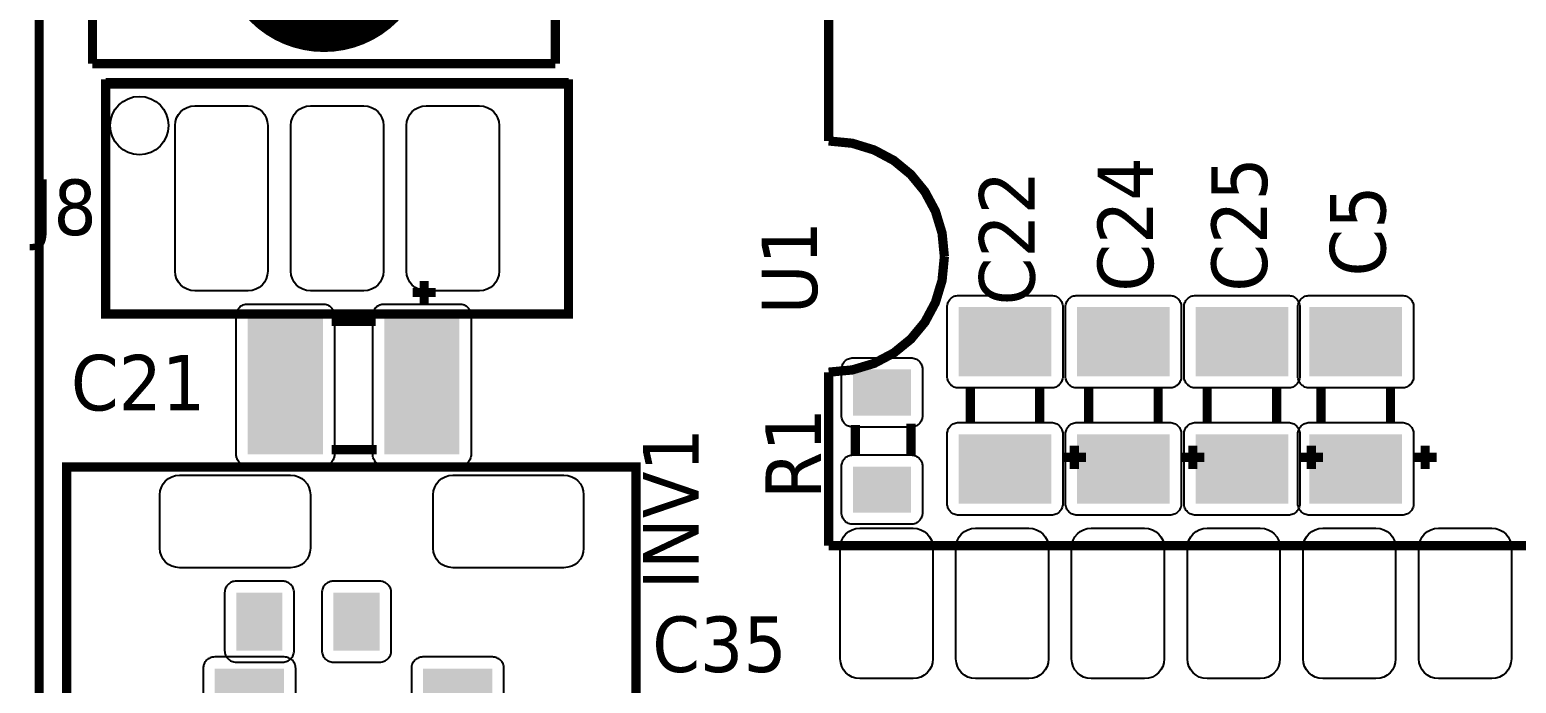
# Model space of a CAD drawing. Header units: millimetres. Extents: x 123.5 to 144.3, y 105.4 to 121.6.
# Drawn here: x 125.486 to 127.799, y 113.773 to 114.79 of the extents above; entities that cross this region are included whole.
import ezdxf

# ---------------------------------------------------------------- set-up
doc = ezdxf.new("R2010")
doc.units = ezdxf.units.MM
doc.layers.add('DESC', color=250, linetype='Continuous')
doc.styles.get("Standard").update_dxf_attribs({"font": 'tahoma.ttf'})

# ---------------------------------------------------------------- blocks, each defined once
blk = doc.blocks.new('RPAD')
blk.add_trace([(-0.5, -0.5), (-0.5, 0.5), (0.5, -0.5), (0.5, 0.5)])
blk = doc.blocks.new('EPAD')
at = {"const_width": 0.5}
blk.add_lwpolyline([(-0.25, 0, 1), (0.25, 0, 1)], format="xyb", close=True, dxfattribs=at)
blk = doc.blocks.new('DIELEC-AUT006')
at = {"const_width": 0.012}
for points in [[(145.7768, 111.1683), (155.7749, 111.1683), (155.7749, 115.8809), (145.7768, 115.8809), (145.7768, 111.1683)], [(145.7768, 111.1683), (155.7749, 111.1683), (155.7749, 115.8809), (145.7768, 115.8809), (145.7768, 111.1683)], [(145.7768, 111.1683), (155.7749, 111.1683), (155.7749, 115.8809), (145.7768, 115.8809), (145.7768, 111.1683)], [(145.8459, 115.0896), (145.8459, 114.1896)], [(145.8459, 115.0896), (145.8459, 114.1896)], [(145.8459, 115.0896), (145.8459, 114.1896)], [(146.4459, 114.1896), (146.4459, 115.0896)], [(146.4459, 114.1896), (146.4459, 115.0896)], [(146.4459, 114.1896), (146.4459, 115.0896)], [(146.8002, 114.0892), (146.8002, 114.3142)], [(146.8002, 114.0892), (146.8002, 114.3142)], [(146.8002, 114.0892), (146.8002, 114.3142)], [(145.8459, 114.1896), (146.4459, 114.1896)], [(145.8459, 114.1896), (146.4459, 114.1896)], [(145.8459, 114.1896), (146.4459, 114.1896)], [(145.863, 114.1648), (146.463, 114.1648)], [(145.863, 114.1648), (146.463, 114.1648)], [(145.863, 114.1648), (146.463, 114.1648)], [(145.863, 113.8648), (146.463, 113.8648), (146.463, 114.163), (145.863, 114.163), (145.863, 113.8648)], [(145.863, 113.8648), (146.463, 113.8648), (146.463, 114.163), (145.863, 114.163), (145.863, 113.8648)], [(145.863, 113.8648), (146.463, 113.8648), (146.463, 114.163), (145.863, 114.163), (145.863, 113.8648)], [(146.9502, 113.9392), (146.9472, 113.9697), (146.9386, 113.998), (146.9249, 114.0235), (146.9067, 114.0457), (146.8846, 114.0639), (146.8591, 114.0775), (146.8308, 114.0862), (146.8002, 114.0892)], [(146.9502, 113.9392), (146.9472, 113.9697), (146.9386, 113.998), (146.9249, 114.0235), (146.9067, 114.0457), (146.8846, 114.0639), (146.8591, 114.0775), (146.8308, 114.0862), (146.8002, 114.0892)], [(146.9502, 113.9392), (146.9472, 113.9697), (146.9386, 113.998), (146.9249, 114.0235), (146.9067, 114.0457), (146.8846, 114.0639), (146.8591, 114.0775), (146.8308, 114.0862), (146.8002, 114.0892)], [(146.9502, 113.9392), (146.9472, 113.9082), (146.9386, 113.8797), (146.9249, 113.8541), (146.9067, 113.8321), (146.8846, 113.8141), (146.8591, 113.8006), (146.8308, 113.7921), (146.8002, 113.7892)], [(146.9502, 113.9392), (146.9472, 113.9082), (146.9386, 113.8797), (146.9249, 113.8541), (146.9067, 113.8321), (146.8846, 113.8141), (146.8591, 113.8006), (146.8308, 113.7921), (146.8002, 113.7892)], [(146.9502, 113.9392), (146.9472, 113.9082), (146.9386, 113.8797), (146.9249, 113.8541), (146.9067, 113.8321), (146.8846, 113.8141), (146.8591, 113.8006), (146.8308, 113.7921), (146.8002, 113.7892)], [(146.2759, 113.8776), (146.2759, 113.9076)], [(146.2759, 113.8776), (146.2759, 113.9076)], [(146.2759, 113.8776), (146.2759, 113.9076)], [(146.2609, 113.8926), (146.2909, 113.8926)], [(146.2609, 113.8926), (146.2909, 113.8926)], [(146.2609, 113.8926), (146.2909, 113.8926)], [(146.1559, 113.8551), (146.2129, 113.8551)], [(146.1559, 113.8551), (146.2129, 113.8551)], [(146.1559, 113.8551), (146.2129, 113.8551)], [(146.8002, 113.5642), (146.8002, 113.7892)], [(146.8002, 113.5642), (146.8002, 113.7892)], [(146.8002, 113.5642), (146.8002, 113.7892)], [(146.9838, 113.7687), (146.9838, 113.7237)], [(146.9838, 113.7687), (146.9838, 113.7237)], [(146.9838, 113.7687), (146.9838, 113.7237)], [(147.0738, 113.7687), (147.0738, 113.7237)], [(147.0738, 113.7687), (147.0738, 113.7237)], [(147.0738, 113.7687), (147.0738, 113.7237)], [(147.1373, 113.7687), (147.1373, 113.7237)], [(147.1373, 113.7687), (147.1373, 113.7237)], [(147.1373, 113.7687), (147.1373, 113.7237)], [(147.2273, 113.7687), (147.2273, 113.7237)], [(147.2273, 113.7687), (147.2273, 113.7237)], [(147.2273, 113.7687), (147.2273, 113.7237)], [(147.2909, 113.7687), (147.2909, 113.7237)], [(147.2909, 113.7687), (147.2909, 113.7237)], [(147.2909, 113.7687), (147.2909, 113.7237)], [(147.3809, 113.7687), (147.3809, 113.7237)], [(147.3809, 113.7687), (147.3809, 113.7237)], [(147.3809, 113.7687), (147.3809, 113.7237)], [(147.4385, 113.7687), (147.4385, 113.7237)], [(147.4385, 113.7687), (147.4385, 113.7237)], [(147.4385, 113.7687), (147.4385, 113.7237)], [(147.5285, 113.7687), (147.5285, 113.7237)], [(147.5285, 113.7687), (147.5285, 113.7237)], [(147.5285, 113.7687), (147.5285, 113.7237)], [(146.8348, 113.6803), (146.8348, 113.7208)], [(146.8348, 113.6803), (146.8348, 113.7208)], [(146.8348, 113.6803), (146.8348, 113.7208)], [(146.9068, 113.6803), (146.9068, 113.7223)], [(146.9068, 113.6803), (146.9068, 113.7223)], [(146.9068, 113.6803), (146.9068, 113.7223)], [(146.1559, 113.6886), (146.2144, 113.6886)], [(146.1559, 113.6886), (146.2144, 113.6886)], [(146.1559, 113.6886), (146.2144, 113.6886)], [(147.1188, 113.6937), (147.1188, 113.6637)], [(147.1188, 113.6937), (147.1188, 113.6637)], [(147.1188, 113.6937), (147.1188, 113.6637)], [(147.2723, 113.6937), (147.2723, 113.6637)], [(147.2723, 113.6937), (147.2723, 113.6637)], [(147.2723, 113.6937), (147.2723, 113.6637)], [(147.4259, 113.6937), (147.4259, 113.6637)], [(147.4259, 113.6937), (147.4259, 113.6637)], [(147.4259, 113.6937), (147.4259, 113.6637)], [(147.5735, 113.6937), (147.5735, 113.6637)], [(147.5735, 113.6937), (147.5735, 113.6637)], [(147.5735, 113.6937), (147.5735, 113.6637)], [(147.1338, 113.6787), (147.1038, 113.6787)], [(147.1338, 113.6787), (147.1038, 113.6787)], [(147.1338, 113.6787), (147.1038, 113.6787)], [(147.2873, 113.6787), (147.2573, 113.6787)], [(147.2873, 113.6787), (147.2573, 113.6787)], [(147.2873, 113.6787), (147.2573, 113.6787)], [(147.4409, 113.6787), (147.4109, 113.6787)], [(147.4409, 113.6787), (147.4109, 113.6787)], [(147.4409, 113.6787), (147.4109, 113.6787)], [(147.5885, 113.6787), (147.5585, 113.6787)], [(147.5885, 113.6787), (147.5585, 113.6787)], [(147.5885, 113.6787), (147.5585, 113.6787)], [(145.8123, 112.2785), (146.5504, 112.2785), (146.5504, 113.6663), (145.8123, 113.6663), (145.8123, 112.2785)], [(145.8123, 112.2785), (146.5504, 112.2785), (146.5504, 113.6663), (145.8123, 113.6663), (145.8123, 112.2785)], [(145.8123, 112.2785), (146.5504, 112.2785), (146.5504, 113.6663), (145.8123, 113.6663), (145.8123, 112.2785)], [(146.8002, 113.5642), (149.8002, 113.5642)], [(146.8002, 113.5642), (149.8002, 113.5642)], [(146.8002, 113.5642), (149.8002, 113.5642)]]:
    blk.add_lwpolyline(points, dxfattribs=at)
for points in [[(145.9785, 114.1348), (146.0475, 114.1348), (146.0528, 114.1342), (146.0576, 114.1328), (146.0619, 114.1305), (146.0657, 114.1274), (146.0688, 114.1236), (146.0711, 114.1193), (146.0725, 114.1145), (146.073, 114.1093), (146.073, 113.9203), (146.0725, 113.915), (146.0711, 113.9102), (146.0688, 113.9059), (146.0657, 113.9021), (146.0619, 113.899), (146.0576, 113.8967), (146.0528, 113.8953), (146.0475, 113.8948), (145.9785, 113.8948), (145.9733, 113.8953), (145.9685, 113.8967), (145.9642, 113.899), (145.9604, 113.9021), (145.9573, 113.9059), (145.955, 113.9102), (145.9535, 113.915), (145.953, 113.9203), (145.953, 114.1093), (145.9535, 114.1145), (145.955, 114.1193), (145.9573, 114.1236), (145.9604, 114.1274), (145.9642, 114.1305), (145.9685, 114.1328), (145.9733, 114.1342), (145.9785, 114.1348)], [(146.1285, 114.1348), (146.1975, 114.1348), (146.2028, 114.1342), (146.2076, 114.1328), (146.2119, 114.1305), (146.2157, 114.1274), (146.2188, 114.1236), (146.2211, 114.1193), (146.2225, 114.1145), (146.223, 114.1093), (146.223, 113.9203), (146.2225, 113.915), (146.2211, 113.9102), (146.2188, 113.9059), (146.2157, 113.9021), (146.2119, 113.899), (146.2076, 113.8967), (146.2028, 113.8953), (146.1975, 113.8948), (146.1285, 113.8948), (146.1233, 113.8953), (146.1185, 113.8967), (146.1142, 113.899), (146.1104, 113.9021), (146.1073, 113.9059), (146.105, 113.9102), (146.1035, 113.915), (146.103, 113.9203), (146.103, 114.1093), (146.1035, 114.1145), (146.105, 114.1193), (146.1073, 114.1236), (146.1104, 114.1274), (146.1142, 114.1305), (146.1185, 114.1328), (146.1233, 114.1342), (146.1285, 114.1348)], [(146.2785, 114.1348), (146.3475, 114.1348), (146.3528, 114.1342), (146.3576, 114.1328), (146.3619, 114.1305), (146.3657, 114.1274), (146.3688, 114.1236), (146.3711, 114.1193), (146.3725, 114.1145), (146.373, 114.1093), (146.373, 113.9203), (146.3725, 113.915), (146.3711, 113.9102), (146.3688, 113.9059), (146.3657, 113.9021), (146.3619, 113.899), (146.3576, 113.8967), (146.3528, 113.8953), (146.3475, 113.8948), (146.2785, 113.8948), (146.2733, 113.8953), (146.2685, 113.8967), (146.2642, 113.899), (146.2604, 113.9021), (146.2573, 113.9059), (146.255, 113.9102), (146.2535, 113.915), (146.253, 113.9203), (146.253, 114.1093), (146.2535, 114.1145), (146.255, 114.1193), (146.2573, 114.1236), (146.2604, 114.1274), (146.2642, 114.1305), (146.2685, 114.1328), (146.2733, 114.1342), (146.2785, 114.1348)], [(147.1038, 113.8737), (147.1038, 113.7837), (147.1037, 113.7822), (147.1035, 113.7807), (147.1031, 113.7792), (147.1026, 113.7778), (147.102, 113.7765), (147.1013, 113.7753), (147.1004, 113.7741), (147.0995, 113.7731), (147.0984, 113.7721), (147.0972, 113.7713), (147.096, 113.7705), (147.0947, 113.7699), (147.0933, 113.7694), (147.0919, 113.769), (147.0904, 113.7688), (147.0888, 113.7687), (146.9688, 113.7687), (146.9672, 113.7688), (146.9657, 113.769), (146.9643, 113.7694), (146.9629, 113.7699), (146.9616, 113.7705), (146.9603, 113.7713), (146.9592, 113.7721), (146.9581, 113.7731), (146.9572, 113.7741), (146.9563, 113.7753), (146.9556, 113.7765), (146.9549, 113.7778), (146.9545, 113.7792), (146.9541, 113.7807), (146.9539, 113.7822), (146.9538, 113.7837), (146.9538, 113.8737), (146.9539, 113.8753), (146.9541, 113.8768), (146.9545, 113.8782), (146.9549, 113.8796), (146.9556, 113.881), (146.9563, 113.8822), (146.9572, 113.8833), (146.9581, 113.8844), (146.9592, 113.8854), (146.9603, 113.8862), (146.9616, 113.887), (146.9629, 113.8876), (146.9643, 113.8881), (146.9657, 113.8884), (146.9672, 113.8887), (146.9688, 113.8887), (147.0888, 113.8887), (147.0904, 113.8887), (147.0919, 113.8884), (147.0933, 113.8881), (147.0947, 113.8876), (147.096, 113.887), (147.0972, 113.8862), (147.0984, 113.8854), (147.0995, 113.8844), (147.1004, 113.8833), (147.1013, 113.8822), (147.102, 113.881), (147.1026, 113.8796), (147.1031, 113.8782), (147.1035, 113.8768), (147.1037, 113.8753), (147.1038, 113.8737)], [(147.2573, 113.8737), (147.2573, 113.7837), (147.2573, 113.7822), (147.257, 113.7807), (147.2567, 113.7792), (147.2562, 113.7778), (147.2556, 113.7765), (147.2548, 113.7753), (147.254, 113.7741), (147.253, 113.7731), (147.2519, 113.7721), (147.2508, 113.7713), (147.2496, 113.7705), (147.2482, 113.7699), (147.2469, 113.7694), (147.2454, 113.769), (147.2439, 113.7688), (147.2423, 113.7687), (147.1223, 113.7687), (147.1208, 113.7688), (147.1193, 113.769), (147.1178, 113.7694), (147.1164, 113.7699), (147.1151, 113.7705), (147.1139, 113.7713), (147.1127, 113.7721), (147.1117, 113.7731), (147.1107, 113.7741), (147.1099, 113.7753), (147.1091, 113.7765), (147.1085, 113.7778), (147.108, 113.7792), (147.1076, 113.7807), (147.1074, 113.7822), (147.1073, 113.7837), (147.1073, 113.8737), (147.1074, 113.8753), (147.1076, 113.8768), (147.108, 113.8782), (147.1085, 113.8796), (147.1091, 113.881), (147.1099, 113.8822), (147.1107, 113.8833), (147.1117, 113.8844), (147.1127, 113.8854), (147.1139, 113.8862), (147.1151, 113.887), (147.1164, 113.8876), (147.1178, 113.8881), (147.1193, 113.8884), (147.1208, 113.8887), (147.1223, 113.8887), (147.2423, 113.8887), (147.2439, 113.8887), (147.2454, 113.8884), (147.2469, 113.8881), (147.2482, 113.8876), (147.2496, 113.887), (147.2508, 113.8862), (147.2519, 113.8854), (147.253, 113.8844), (147.254, 113.8833), (147.2548, 113.8822), (147.2556, 113.881), (147.2562, 113.8796), (147.2567, 113.8782), (147.257, 113.8768), (147.2573, 113.8753), (147.2573, 113.8737)], [(147.4109, 113.8737), (147.4109, 113.7837), (147.4108, 113.7822), (147.4106, 113.7807), (147.4102, 113.7792), (147.4097, 113.7778), (147.4091, 113.7765), (147.4084, 113.7753), (147.4075, 113.7741), (147.4065, 113.7731), (147.4055, 113.7721), (147.4043, 113.7713), (147.4031, 113.7705), (147.4018, 113.7699), (147.4004, 113.7694), (147.3989, 113.769), (147.3974, 113.7688), (147.3959, 113.7687), (147.2759, 113.7687), (147.2743, 113.7688), (147.2728, 113.769), (147.2714, 113.7694), (147.27, 113.7699), (147.2687, 113.7705), (147.2674, 113.7713), (147.2663, 113.7721), (147.2652, 113.7731), (147.2643, 113.7741), (147.2634, 113.7753), (147.2627, 113.7765), (147.262, 113.7778), (147.2615, 113.7792), (147.2612, 113.7807), (147.261, 113.7822), (147.2609, 113.7837), (147.2609, 113.8737), (147.261, 113.8753), (147.2612, 113.8768), (147.2615, 113.8782), (147.262, 113.8796), (147.2627, 113.881), (147.2634, 113.8822), (147.2643, 113.8833), (147.2652, 113.8844), (147.2663, 113.8854), (147.2674, 113.8862), (147.2687, 113.887), (147.27, 113.8876), (147.2714, 113.8881), (147.2728, 113.8884), (147.2743, 113.8887), (147.2759, 113.8887), (147.3959, 113.8887), (147.3974, 113.8887), (147.3989, 113.8884), (147.4004, 113.8881), (147.4018, 113.8876), (147.4031, 113.887), (147.4043, 113.8862), (147.4055, 113.8854), (147.4065, 113.8844), (147.4075, 113.8833), (147.4084, 113.8822), (147.4091, 113.881), (147.4097, 113.8796), (147.4102, 113.8782), (147.4106, 113.8768), (147.4108, 113.8753), (147.4109, 113.8737)], [(147.5585, 113.8737), (147.5585, 113.7837), (147.5584, 113.7822), (147.5582, 113.7807), (147.5579, 113.7792), (147.5574, 113.7778), (147.5567, 113.7765), (147.556, 113.7753), (147.5551, 113.7741), (147.5542, 113.7731), (147.5531, 113.7721), (147.552, 113.7713), (147.5507, 113.7705), (147.5494, 113.7699), (147.548, 113.7694), (147.5466, 113.769), (147.5451, 113.7688), (147.5435, 113.7687), (147.4235, 113.7687), (147.422, 113.7688), (147.4204, 113.769), (147.419, 113.7694), (147.4176, 113.7699), (147.4163, 113.7705), (147.4151, 113.7713), (147.4139, 113.7721), (147.4129, 113.7731), (147.4119, 113.7741), (147.411, 113.7753), (147.4103, 113.7765), (147.4097, 113.7778), (147.4092, 113.7792), (147.4088, 113.7807), (147.4086, 113.7822), (147.4085, 113.7837), (147.4085, 113.8737), (147.4086, 113.8753), (147.4088, 113.8768), (147.4092, 113.8782), (147.4097, 113.8796), (147.4103, 113.881), (147.411, 113.8822), (147.4119, 113.8833), (147.4129, 113.8844), (147.4139, 113.8854), (147.4151, 113.8862), (147.4163, 113.887), (147.4176, 113.8876), (147.419, 113.8881), (147.4204, 113.8884), (147.422, 113.8887), (147.4235, 113.8887), (147.5435, 113.8887), (147.5451, 113.8887), (147.5466, 113.8884), (147.548, 113.8881), (147.5494, 113.8876), (147.5507, 113.887), (147.552, 113.8862), (147.5531, 113.8854), (147.5542, 113.8844), (147.5551, 113.8833), (147.556, 113.8822), (147.5567, 113.881), (147.5574, 113.8796), (147.5579, 113.8782), (147.5582, 113.8768), (147.5584, 113.8753), (147.5585, 113.8737)], [(146.0471, 113.8776), (146.1446, 113.8776), (146.1462, 113.8776), (146.1477, 113.8773), (146.1492, 113.877), (146.1505, 113.8765), (146.1519, 113.8759), (146.1531, 113.8751), (146.1542, 113.8743), (146.1553, 113.8733), (146.1563, 113.8722), (146.1571, 113.8711), (146.1579, 113.8698), (146.1585, 113.8685), (146.159, 113.8671), (146.1593, 113.8657), (146.1596, 113.8642), (146.1596, 113.8626), (146.1596, 113.6826), (146.1596, 113.6811), (146.1593, 113.6796), (146.159, 113.6781), (146.1585, 113.6767), (146.1579, 113.6754), (146.1571, 113.6742), (146.1563, 113.673), (146.1553, 113.672), (146.1542, 113.671), (146.1531, 113.6702), (146.1519, 113.6694), (146.1505, 113.6688), (146.1492, 113.6683), (146.1477, 113.6679), (146.1462, 113.6677), (146.1446, 113.6676), (146.0471, 113.6676), (146.0456, 113.6677), (146.0441, 113.6679), (146.0426, 113.6683), (146.0412, 113.6688), (146.0399, 113.6694), (146.0387, 113.6702), (146.0375, 113.671), (146.0365, 113.672), (146.0355, 113.673), (146.0347, 113.6742), (146.0339, 113.6754), (146.0333, 113.6767), (146.0328, 113.6781), (146.0324, 113.6796), (146.0322, 113.6811), (146.0321, 113.6826), (146.0321, 113.8626), (146.0322, 113.8642), (146.0324, 113.8657), (146.0328, 113.8671), (146.0333, 113.8685), (146.0339, 113.8698), (146.0347, 113.8711), (146.0355, 113.8722), (146.0365, 113.8733), (146.0375, 113.8743), (146.0387, 113.8751), (146.0399, 113.8759), (146.0412, 113.8765), (146.0426, 113.877), (146.0441, 113.8773), (146.0456, 113.8776), (146.0471, 113.8776)], [(146.2241, 113.8776), (146.3216, 113.8776), (146.3232, 113.8776), (146.3247, 113.8773), (146.3262, 113.877), (146.3275, 113.8765), (146.3289, 113.8759), (146.3301, 113.8751), (146.3312, 113.8743), (146.3323, 113.8733), (146.3333, 113.8722), (146.3341, 113.8711), (146.3349, 113.8698), (146.3355, 113.8685), (146.336, 113.8671), (146.3363, 113.8657), (146.3366, 113.8642), (146.3366, 113.8626), (146.3366, 113.6826), (146.3366, 113.6811), (146.3363, 113.6796), (146.336, 113.6781), (146.3355, 113.6767), (146.3349, 113.6754), (146.3341, 113.6742), (146.3333, 113.673), (146.3323, 113.672), (146.3312, 113.671), (146.3301, 113.6702), (146.3289, 113.6694), (146.3275, 113.6688), (146.3262, 113.6683), (146.3247, 113.6679), (146.3232, 113.6677), (146.3216, 113.6676), (146.2241, 113.6676), (146.2226, 113.6677), (146.2211, 113.6679), (146.2196, 113.6683), (146.2182, 113.6688), (146.2169, 113.6694), (146.2157, 113.6702), (146.2145, 113.671), (146.2135, 113.672), (146.2125, 113.673), (146.2117, 113.6742), (146.2109, 113.6754), (146.2103, 113.6767), (146.2098, 113.6781), (146.2094, 113.6796), (146.2092, 113.6811), (146.2091, 113.6826), (146.2091, 113.8626), (146.2092, 113.8642), (146.2094, 113.8657), (146.2098, 113.8671), (146.2103, 113.8685), (146.2109, 113.8698), (146.2117, 113.8711), (146.2125, 113.8722), (146.2135, 113.8733), (146.2145, 113.8743), (146.2157, 113.8751), (146.2169, 113.8759), (146.2182, 113.8765), (146.2196, 113.877), (146.2211, 113.8773), (146.2226, 113.8776), (146.2241, 113.8776)], [(146.8168, 113.7328), (146.8168, 113.7928), (146.8169, 113.7944), (146.8171, 113.7959), (146.8175, 113.7973), (146.818, 113.7987), (146.8186, 113.8), (146.8194, 113.8013), (146.8202, 113.8024), (146.8212, 113.8035), (146.8222, 113.8044), (146.8234, 113.8053), (146.8246, 113.806), (146.8259, 113.8066), (146.8273, 113.8071), (146.8288, 113.8075), (146.8303, 113.8077), (146.8318, 113.8078), (146.9068, 113.8078), (146.9084, 113.8077), (146.9099, 113.8075), (146.9114, 113.8071), (146.9127, 113.8066), (146.9141, 113.806), (146.9153, 113.8053), (146.9164, 113.8044), (146.9175, 113.8035), (146.9185, 113.8024), (146.9193, 113.8013), (146.9201, 113.8), (146.9207, 113.7987), (146.9212, 113.7973), (146.9215, 113.7959), (146.9218, 113.7944), (146.9218, 113.7928), (146.9218, 113.7328), (146.9218, 113.7312), (146.9215, 113.7297), (146.9212, 113.7283), (146.9207, 113.7269), (146.9201, 113.7256), (146.9193, 113.7243), (146.9185, 113.7232), (146.9175, 113.7221), (146.9164, 113.7212), (146.9153, 113.7203), (146.9141, 113.7196), (146.9127, 113.719), (146.9114, 113.7185), (146.9099, 113.7181), (146.9084, 113.7179), (146.9068, 113.7178), (146.8318, 113.7178), (146.8303, 113.7179), (146.8288, 113.7181), (146.8273, 113.7185), (146.8259, 113.719), (146.8246, 113.7196), (146.8234, 113.7203), (146.8222, 113.7212), (146.8212, 113.7221), (146.8202, 113.7232), (146.8194, 113.7243), (146.8186, 113.7256), (146.818, 113.7269), (146.8175, 113.7283), (146.8171, 113.7297), (146.8169, 113.7312), (146.8168, 113.7328)], [(147.1038, 113.7087), (147.1038, 113.6187), (147.1037, 113.6172), (147.1035, 113.6157), (147.1031, 113.6142), (147.1026, 113.6128), (147.102, 113.6115), (147.1013, 113.6103), (147.1004, 113.6091), (147.0995, 113.6081), (147.0984, 113.6071), (147.0972, 113.6063), (147.096, 113.6055), (147.0947, 113.6049), (147.0933, 113.6044), (147.0919, 113.604), (147.0904, 113.6038), (147.0888, 113.6037), (146.9688, 113.6037), (146.9672, 113.6038), (146.9657, 113.604), (146.9643, 113.6044), (146.9629, 113.6049), (146.9616, 113.6055), (146.9603, 113.6063), (146.9592, 113.6071), (146.9581, 113.6081), (146.9572, 113.6091), (146.9563, 113.6103), (146.9556, 113.6115), (146.9549, 113.6128), (146.9545, 113.6142), (146.9541, 113.6157), (146.9539, 113.6172), (146.9538, 113.6187), (146.9538, 113.7087), (146.9539, 113.7103), (146.9541, 113.7118), (146.9545, 113.7132), (146.9549, 113.7146), (146.9556, 113.716), (146.9563, 113.7172), (146.9572, 113.7183), (146.9581, 113.7194), (146.9592, 113.7204), (146.9603, 113.7212), (146.9616, 113.722), (146.9629, 113.7226), (146.9643, 113.7231), (146.9657, 113.7234), (146.9672, 113.7237), (146.9688, 113.7237), (147.0888, 113.7237), (147.0904, 113.7237), (147.0919, 113.7234), (147.0933, 113.7231), (147.0947, 113.7226), (147.096, 113.722), (147.0972, 113.7212), (147.0984, 113.7204), (147.0995, 113.7194), (147.1004, 113.7183), (147.1013, 113.7172), (147.102, 113.716), (147.1026, 113.7146), (147.1031, 113.7132), (147.1035, 113.7118), (147.1037, 113.7103), (147.1038, 113.7087)], [(147.2573, 113.7087), (147.2573, 113.6187), (147.2573, 113.6172), (147.257, 113.6157), (147.2567, 113.6142), (147.2562, 113.6128), (147.2556, 113.6115), (147.2548, 113.6103), (147.254, 113.6091), (147.253, 113.6081), (147.2519, 113.6071), (147.2508, 113.6063), (147.2496, 113.6055), (147.2482, 113.6049), (147.2469, 113.6044), (147.2454, 113.604), (147.2439, 113.6038), (147.2423, 113.6037), (147.1223, 113.6037), (147.1208, 113.6038), (147.1193, 113.604), (147.1178, 113.6044), (147.1164, 113.6049), (147.1151, 113.6055), (147.1139, 113.6063), (147.1127, 113.6071), (147.1117, 113.6081), (147.1107, 113.6091), (147.1099, 113.6103), (147.1091, 113.6115), (147.1085, 113.6128), (147.108, 113.6142), (147.1076, 113.6157), (147.1074, 113.6172), (147.1073, 113.6187), (147.1073, 113.7087), (147.1074, 113.7103), (147.1076, 113.7118), (147.108, 113.7132), (147.1085, 113.7146), (147.1091, 113.716), (147.1099, 113.7172), (147.1107, 113.7183), (147.1117, 113.7194), (147.1127, 113.7204), (147.1139, 113.7212), (147.1151, 113.722), (147.1164, 113.7226), (147.1178, 113.7231), (147.1193, 113.7234), (147.1208, 113.7237), (147.1223, 113.7237), (147.2423, 113.7237), (147.2439, 113.7237), (147.2454, 113.7234), (147.2469, 113.7231), (147.2482, 113.7226), (147.2496, 113.722), (147.2508, 113.7212), (147.2519, 113.7204), (147.253, 113.7194), (147.254, 113.7183), (147.2548, 113.7172), (147.2556, 113.716), (147.2562, 113.7146), (147.2567, 113.7132), (147.257, 113.7118), (147.2573, 113.7103), (147.2573, 113.7087)], [(147.4109, 113.7087), (147.4109, 113.6187), (147.4108, 113.6172), (147.4106, 113.6157), (147.4102, 113.6142), (147.4097, 113.6128), (147.4091, 113.6115), (147.4084, 113.6103), (147.4075, 113.6091), (147.4065, 113.6081), (147.4055, 113.6071), (147.4043, 113.6063), (147.4031, 113.6055), (147.4018, 113.6049), (147.4004, 113.6044), (147.3989, 113.604), (147.3974, 113.6038), (147.3959, 113.6037), (147.2759, 113.6037), (147.2743, 113.6038), (147.2728, 113.604), (147.2714, 113.6044), (147.27, 113.6049), (147.2687, 113.6055), (147.2674, 113.6063), (147.2663, 113.6071), (147.2652, 113.6081), (147.2643, 113.6091), (147.2634, 113.6103), (147.2627, 113.6115), (147.262, 113.6128), (147.2615, 113.6142), (147.2612, 113.6157), (147.261, 113.6172), (147.2609, 113.6187), (147.2609, 113.7087), (147.261, 113.7103), (147.2612, 113.7118), (147.2615, 113.7132), (147.262, 113.7146), (147.2627, 113.716), (147.2634, 113.7172), (147.2643, 113.7183), (147.2652, 113.7194), (147.2663, 113.7204), (147.2674, 113.7212), (147.2687, 113.722), (147.27, 113.7226), (147.2714, 113.7231), (147.2728, 113.7234), (147.2743, 113.7237), (147.2759, 113.7237), (147.3959, 113.7237), (147.3974, 113.7237), (147.3989, 113.7234), (147.4004, 113.7231), (147.4018, 113.7226), (147.4031, 113.722), (147.4043, 113.7212), (147.4055, 113.7204), (147.4065, 113.7194), (147.4075, 113.7183), (147.4084, 113.7172), (147.4091, 113.716), (147.4097, 113.7146), (147.4102, 113.7132), (147.4106, 113.7118), (147.4108, 113.7103), (147.4109, 113.7087)], [(147.5585, 113.7087), (147.5585, 113.6187), (147.5584, 113.6172), (147.5582, 113.6157), (147.5579, 113.6142), (147.5574, 113.6128), (147.5567, 113.6115), (147.556, 113.6103), (147.5551, 113.6091), (147.5542, 113.6081), (147.5531, 113.6071), (147.552, 113.6063), (147.5507, 113.6055), (147.5494, 113.6049), (147.548, 113.6044), (147.5466, 113.604), (147.5451, 113.6038), (147.5435, 113.6037), (147.4235, 113.6037), (147.422, 113.6038), (147.4204, 113.604), (147.419, 113.6044), (147.4176, 113.6049), (147.4163, 113.6055), (147.4151, 113.6063), (147.4139, 113.6071), (147.4129, 113.6081), (147.4119, 113.6091), (147.411, 113.6103), (147.4103, 113.6115), (147.4097, 113.6128), (147.4092, 113.6142), (147.4088, 113.6157), (147.4086, 113.6172), (147.4085, 113.6187), (147.4085, 113.7087), (147.4086, 113.7103), (147.4088, 113.7118), (147.4092, 113.7132), (147.4097, 113.7146), (147.4103, 113.716), (147.411, 113.7172), (147.4119, 113.7183), (147.4129, 113.7194), (147.4139, 113.7204), (147.4151, 113.7212), (147.4163, 113.722), (147.4176, 113.7226), (147.419, 113.7231), (147.4204, 113.7234), (147.422, 113.7237), (147.4235, 113.7237), (147.5435, 113.7237), (147.5451, 113.7237), (147.5466, 113.7234), (147.548, 113.7231), (147.5494, 113.7226), (147.5507, 113.722), (147.552, 113.7212), (147.5531, 113.7204), (147.5542, 113.7194), (147.5551, 113.7183), (147.556, 113.7172), (147.5567, 113.716), (147.5574, 113.7146), (147.5579, 113.7132), (147.5582, 113.7118), (147.5584, 113.7103), (147.5585, 113.7087)], [(146.8168, 113.6068), (146.8168, 113.6668), (146.8169, 113.6684), (146.8171, 113.6699), (146.8175, 113.6713), (146.818, 113.6727), (146.8186, 113.674), (146.8194, 113.6753), (146.8202, 113.6764), (146.8212, 113.6775), (146.8222, 113.6784), (146.8234, 113.6793), (146.8246, 113.68), (146.8259, 113.6806), (146.8273, 113.6811), (146.8288, 113.6815), (146.8303, 113.6817), (146.8318, 113.6818), (146.9068, 113.6818), (146.9084, 113.6817), (146.9099, 113.6815), (146.9114, 113.6811), (146.9127, 113.6806), (146.9141, 113.68), (146.9153, 113.6793), (146.9164, 113.6784), (146.9175, 113.6775), (146.9185, 113.6764), (146.9193, 113.6753), (146.9201, 113.674), (146.9207, 113.6727), (146.9212, 113.6713), (146.9215, 113.6699), (146.9218, 113.6684), (146.9218, 113.6668), (146.9218, 113.6068), (146.9218, 113.6052), (146.9215, 113.6037), (146.9212, 113.6023), (146.9207, 113.6009), (146.9201, 113.5996), (146.9193, 113.5983), (146.9185, 113.5972), (146.9175, 113.5961), (146.9164, 113.5952), (146.9153, 113.5943), (146.9141, 113.5936), (146.9127, 113.593), (146.9114, 113.5925), (146.9099, 113.5921), (146.9084, 113.5919), (146.9068, 113.5918), (146.8318, 113.5918), (146.8303, 113.5919), (146.8288, 113.5921), (146.8273, 113.5925), (146.8259, 113.593), (146.8246, 113.5936), (146.8234, 113.5943), (146.8222, 113.5952), (146.8212, 113.5961), (146.8202, 113.5972), (146.8194, 113.5983), (146.8186, 113.5996), (146.818, 113.6009), (146.8175, 113.6023), (146.8171, 113.6037), (146.8169, 113.6052), (146.8168, 113.6068)], [(146.1283, 113.63), (146.1283, 113.561), (146.1278, 113.5558), (146.1263, 113.5509), (146.124, 113.5466), (146.1209, 113.5428), (146.1171, 113.5398), (146.1128, 113.5374), (146.108, 113.536), (146.1028, 113.5355), (145.9588, 113.5355), (145.9535, 113.536), (145.9487, 113.5374), (145.9444, 113.5398), (145.9406, 113.5428), (145.9375, 113.5466), (145.9352, 113.5509), (145.9338, 113.5558), (145.9333, 113.561), (145.9333, 113.63), (145.9338, 113.6352), (145.9352, 113.64), (145.9375, 113.6443), (145.9406, 113.6481), (145.9444, 113.6512), (145.9487, 113.6535), (145.9535, 113.655), (145.9588, 113.6555), (146.1028, 113.6555), (146.108, 113.655), (146.1128, 113.6535), (146.1171, 113.6512), (146.1209, 113.6481), (146.124, 113.6443), (146.1263, 113.64), (146.1278, 113.6352), (146.1283, 113.63)], [(146.4826, 113.63), (146.4826, 113.561), (146.4821, 113.5558), (146.4806, 113.5509), (146.4783, 113.5466), (146.4752, 113.5428), (146.4715, 113.5398), (146.4671, 113.5374), (146.4623, 113.536), (146.4571, 113.5355), (146.3131, 113.5355), (146.3079, 113.536), (146.3031, 113.5374), (146.2987, 113.5398), (146.295, 113.5428), (146.2919, 113.5466), (146.2896, 113.5509), (146.2881, 113.5558), (146.2876, 113.561), (146.2876, 113.63), (146.2881, 113.6352), (146.2896, 113.64), (146.2919, 113.6443), (146.295, 113.6481), (146.2987, 113.6512), (146.3031, 113.6535), (146.3079, 113.655), (146.3131, 113.6555), (146.4571, 113.6555), (146.4623, 113.655), (146.4671, 113.6535), (146.4715, 113.6512), (146.4752, 113.6481), (146.4783, 113.6443), (146.4806, 113.64), (146.4821, 113.6352), (146.4826, 113.63)], [(146.8407, 113.5867), (146.9097, 113.5867), (146.915, 113.5862), (146.9198, 113.5847), (146.9241, 113.5824), (146.9279, 113.5793), (146.931, 113.5755), (146.9333, 113.5712), (146.9347, 113.5664), (146.9352, 113.5612), (146.9352, 113.4172), (146.9347, 113.412), (146.9333, 113.4071), (146.931, 113.4028), (146.9279, 113.399), (146.9241, 113.396), (146.9198, 113.3936), (146.915, 113.3922), (146.9097, 113.3917), (146.8407, 113.3917), (146.8355, 113.3922), (146.8307, 113.3936), (146.8264, 113.396), (146.8226, 113.399), (146.8195, 113.4028), (146.8172, 113.4071), (146.8158, 113.412), (146.8152, 113.4172), (146.8152, 113.5612), (146.8158, 113.5664), (146.8172, 113.5712), (146.8195, 113.5755), (146.8226, 113.5793), (146.8264, 113.5824), (146.8307, 113.5847), (146.8355, 113.5862), (146.8407, 113.5867)], [(146.9907, 113.5867), (147.0597, 113.5867), (147.065, 113.5862), (147.0698, 113.5847), (147.0741, 113.5824), (147.0779, 113.5793), (147.081, 113.5755), (147.0833, 113.5712), (147.0847, 113.5664), (147.0852, 113.5612), (147.0852, 113.4172), (147.0847, 113.412), (147.0833, 113.4071), (147.081, 113.4028), (147.0779, 113.399), (147.0741, 113.396), (147.0698, 113.3936), (147.065, 113.3922), (147.0597, 113.3917), (146.9907, 113.3917), (146.9855, 113.3922), (146.9807, 113.3936), (146.9764, 113.396), (146.9726, 113.399), (146.9695, 113.4028), (146.9672, 113.4071), (146.9658, 113.412), (146.9652, 113.4172), (146.9652, 113.5612), (146.9658, 113.5664), (146.9672, 113.5712), (146.9695, 113.5755), (146.9726, 113.5793), (146.9764, 113.5824), (146.9807, 113.5847), (146.9855, 113.5862), (146.9907, 113.5867)], [(147.1407, 113.5867), (147.2097, 113.5867), (147.215, 113.5862), (147.2198, 113.5847), (147.2241, 113.5824), (147.2279, 113.5793), (147.231, 113.5755), (147.2333, 113.5712), (147.2347, 113.5664), (147.2352, 113.5612), (147.2352, 113.4172), (147.2347, 113.412), (147.2333, 113.4071), (147.231, 113.4028), (147.2279, 113.399), (147.2241, 113.396), (147.2198, 113.3936), (147.215, 113.3922), (147.2097, 113.3917), (147.1407, 113.3917), (147.1355, 113.3922), (147.1307, 113.3936), (147.1264, 113.396), (147.1226, 113.399), (147.1195, 113.4028), (147.1172, 113.4071), (147.1158, 113.412), (147.1152, 113.4172), (147.1152, 113.5612), (147.1158, 113.5664), (147.1172, 113.5712), (147.1195, 113.5755), (147.1226, 113.5793), (147.1264, 113.5824), (147.1307, 113.5847), (147.1355, 113.5862), (147.1407, 113.5867)], [(147.2907, 113.5867), (147.3597, 113.5867), (147.365, 113.5862), (147.3698, 113.5847), (147.3741, 113.5824), (147.3779, 113.5793), (147.381, 113.5755), (147.3833, 113.5712), (147.3847, 113.5664), (147.3852, 113.5612), (147.3852, 113.4172), (147.3847, 113.412), (147.3833, 113.4071), (147.381, 113.4028), (147.3779, 113.399), (147.3741, 113.396), (147.3698, 113.3936), (147.365, 113.3922), (147.3597, 113.3917), (147.2907, 113.3917), (147.2855, 113.3922), (147.2807, 113.3936), (147.2764, 113.396), (147.2726, 113.399), (147.2695, 113.4028), (147.2672, 113.4071), (147.2658, 113.412), (147.2652, 113.4172), (147.2652, 113.5612), (147.2658, 113.5664), (147.2672, 113.5712), (147.2695, 113.5755), (147.2726, 113.5793), (147.2764, 113.5824), (147.2807, 113.5847), (147.2855, 113.5862), (147.2907, 113.5867)], [(147.4407, 113.5867), (147.5097, 113.5867), (147.515, 113.5862), (147.5198, 113.5847), (147.5241, 113.5824), (147.5279, 113.5793), (147.531, 113.5755), (147.5333, 113.5712), (147.5347, 113.5664), (147.5352, 113.5612), (147.5352, 113.4172), (147.5347, 113.412), (147.5333, 113.4071), (147.531, 113.4028), (147.5279, 113.399), (147.5241, 113.396), (147.5198, 113.3936), (147.515, 113.3922), (147.5097, 113.3917), (147.4407, 113.3917), (147.4355, 113.3922), (147.4307, 113.3936), (147.4264, 113.396), (147.4226, 113.399), (147.4195, 113.4028), (147.4172, 113.4071), (147.4158, 113.412), (147.4152, 113.4172), (147.4152, 113.5612), (147.4158, 113.5664), (147.4172, 113.5712), (147.4195, 113.5755), (147.4226, 113.5793), (147.4264, 113.5824), (147.4307, 113.5847), (147.4355, 113.5862), (147.4407, 113.5867)], [(147.5907, 113.5867), (147.6597, 113.5867), (147.665, 113.5862), (147.6698, 113.5847), (147.6741, 113.5824), (147.6779, 113.5793), (147.681, 113.5755), (147.6833, 113.5712), (147.6847, 113.5664), (147.6852, 113.5612), (147.6852, 113.4172), (147.6847, 113.412), (147.6833, 113.4071), (147.681, 113.4028), (147.6779, 113.399), (147.6741, 113.396), (147.6698, 113.3936), (147.665, 113.3922), (147.6597, 113.3917), (147.5907, 113.3917), (147.5855, 113.3922), (147.5807, 113.3936), (147.5764, 113.396), (147.5726, 113.399), (147.5695, 113.4028), (147.5672, 113.4071), (147.5658, 113.412), (147.5652, 113.4172), (147.5652, 113.5612), (147.5658, 113.5664), (147.5672, 113.5712), (147.5695, 113.5755), (147.5726, 113.5793), (147.5764, 113.5824), (147.5807, 113.5847), (147.5855, 113.5862), (147.5907, 113.5867)], [(146.0322, 113.413), (146.0922, 113.413), (146.0938, 113.4131), (146.0953, 113.4133), (146.0968, 113.4137), (146.0982, 113.4142), (146.0995, 113.4148), (146.1007, 113.4156), (146.1019, 113.4164), (146.1029, 113.4174), (146.1039, 113.4184), (146.1047, 113.4196), (146.1055, 113.4208), (146.1061, 113.4221), (146.1066, 113.4235), (146.107, 113.425), (146.1072, 113.4265), (146.1072, 113.428), (146.1072, 113.503), (146.1072, 113.5046), (146.107, 113.5061), (146.1066, 113.5076), (146.1061, 113.5089), (146.1055, 113.5103), (146.1047, 113.5115), (146.1039, 113.5126), (146.1029, 113.5137), (146.1019, 113.5147), (146.1007, 113.5155), (146.0995, 113.5163), (146.0982, 113.5169), (146.0968, 113.5174), (146.0953, 113.5177), (146.0938, 113.518), (146.0922, 113.518), (146.0322, 113.518), (146.0307, 113.518), (146.0292, 113.5177), (146.0277, 113.5174), (146.0263, 113.5169), (146.025, 113.5163), (146.0238, 113.5155), (146.0226, 113.5147), (146.0216, 113.5137), (146.0206, 113.5126), (146.0198, 113.5115), (146.019, 113.5103), (146.0184, 113.5089), (146.0179, 113.5076), (146.0175, 113.5061), (146.0173, 113.5046), (146.0172, 113.503), (146.0172, 113.428), (146.0173, 113.4265), (146.0175, 113.425), (146.0179, 113.4235), (146.0184, 113.4221), (146.019, 113.4208), (146.0198, 113.4196), (146.0206, 113.4184), (146.0216, 113.4174), (146.0226, 113.4164), (146.0238, 113.4156), (146.025, 113.4148), (146.0263, 113.4142), (146.0277, 113.4137), (146.0292, 113.4133), (146.0307, 113.4131), (146.0322, 113.413)], [(146.1582, 113.413), (146.2182, 113.413), (146.2198, 113.4131), (146.2213, 113.4133), (146.2228, 113.4137), (146.2242, 113.4142), (146.2255, 113.4148), (146.2267, 113.4156), (146.2279, 113.4164), (146.2289, 113.4174), (146.2299, 113.4184), (146.2307, 113.4196), (146.2315, 113.4208), (146.2321, 113.4221), (146.2326, 113.4235), (146.233, 113.425), (146.2332, 113.4265), (146.2332, 113.428), (146.2332, 113.503), (146.2332, 113.5046), (146.233, 113.5061), (146.2326, 113.5076), (146.2321, 113.5089), (146.2315, 113.5103), (146.2307, 113.5115), (146.2299, 113.5126), (146.2289, 113.5137), (146.2279, 113.5147), (146.2267, 113.5155), (146.2255, 113.5163), (146.2242, 113.5169), (146.2228, 113.5174), (146.2213, 113.5177), (146.2198, 113.518), (146.2182, 113.518), (146.1582, 113.518), (146.1567, 113.518), (146.1552, 113.5177), (146.1537, 113.5174), (146.1523, 113.5169), (146.151, 113.5163), (146.1498, 113.5155), (146.1486, 113.5147), (146.1476, 113.5137), (146.1466, 113.5126), (146.1458, 113.5115), (146.145, 113.5103), (146.1444, 113.5089), (146.1439, 113.5076), (146.1435, 113.5061), (146.1433, 113.5046), (146.1432, 113.503), (146.1432, 113.428), (146.1433, 113.4265), (146.1435, 113.425), (146.1439, 113.4235), (146.1444, 113.4221), (146.145, 113.4208), (146.1458, 113.4196), (146.1466, 113.4184), (146.1476, 113.4174), (146.1486, 113.4164), (146.1498, 113.4156), (146.151, 113.4148), (146.1523, 113.4142), (146.1537, 113.4137), (146.1552, 113.4133), (146.1567, 113.4131), (146.1582, 113.413)]]:
    blk.add_lwpolyline(points, close=True)
for points in [[(146.1093, 113.2547), (146.1093, 113.4047), (146.1092, 113.4063), (146.109, 113.4078), (146.1086, 113.4092), (146.1081, 113.4106), (146.1075, 113.4119), (146.1068, 113.4132), (146.1059, 113.4143), (146.105, 113.4154), (146.1039, 113.4163), (146.1028, 113.4172), (146.1015, 113.4179), (146.1002, 113.4186), (146.0988, 113.4191), (146.0974, 113.4194), (146.0959, 113.4196), (146.0943, 113.4197), (146.0043, 113.4197), (146.0027, 113.4196), (146.0012, 113.4194), (145.9998, 113.4191), (145.9984, 113.4186), (145.9971, 113.4179), (145.9958, 113.4172), (145.9947, 113.4163), (145.9936, 113.4154), (145.9927, 113.4143), (145.9918, 113.4132), (145.9911, 113.4119), (145.9905, 113.4106), (145.99, 113.4092), (145.9896, 113.4078), (145.9894, 113.4063), (145.9893, 113.4047), (145.9893, 113.2547)], [(146.3793, 113.2547), (146.3793, 113.4047), (146.3792, 113.4063), (146.379, 113.4078), (146.3786, 113.4092), (146.3781, 113.4106), (146.3775, 113.4119), (146.3768, 113.4132), (146.3759, 113.4143), (146.375, 113.4154), (146.3739, 113.4163), (146.3728, 113.4172), (146.3715, 113.4179), (146.3702, 113.4186), (146.3688, 113.4191), (146.3674, 113.4194), (146.3659, 113.4196), (146.3643, 113.4197), (146.2743, 113.4197), (146.2727, 113.4196), (146.2712, 113.4194), (146.2698, 113.4191), (146.2684, 113.4186), (146.2671, 113.4179), (146.2658, 113.4172), (146.2647, 113.4163), (146.2636, 113.4154), (146.2627, 113.4143), (146.2618, 113.4132), (146.2611, 113.4119), (146.2605, 113.4106), (146.26, 113.4092), (146.2596, 113.4078), (146.2594, 113.4063), (146.2593, 113.4047), (146.2593, 113.2547)]]:
    blk.add_lwpolyline(points)
blk.add_circle((145.9067, 114.1092), 0.0378)
blk.add_circle((145.9067, 114.1092), 0.0378)
blk.add_circle((145.9067, 114.1092), 0.0378)
at = {"zscale": 1.5}
for name, p, xscale, yscale in [('EPAD', (146.1459, 114.3396), 0.27, 0.27), ('RPAD', (146.0959, 113.7726), 0.0975, 0.18), ('RPAD', (146.2729, 113.7726), 0.0975, 0.18)]:
    blk.add_blockref(name, p, dxfattribs=dict(at, xscale=xscale, yscale=yscale))
for p, xscale, yscale, rotation in [((147.0288, 113.8287), 0.09, 0.12, 270), ((147.1823, 113.8287), 0.09, 0.12, 270), ((147.3359, 113.8287), 0.09, 0.12, 270), ((147.4835, 113.8287), 0.09, 0.12, 270), ((146.8693, 113.7628), 0.06, 0.07500000000000001, 90), ((147.0288, 113.6637), 0.09, 0.12, 270), ((147.1823, 113.6637), 0.09, 0.12, 270), ((147.3359, 113.6637), 0.09, 0.12, 270), ((147.4835, 113.6637), 0.09, 0.12, 270), ((146.8693, 113.6368), 0.06, 0.07500000000000001, 90), ((146.0622, 113.4655), 0.06, 0.07500000000000001, 180), ((146.1882, 113.4655), 0.06, 0.07500000000000001, 180), ((146.0493, 113.3297), 0.09, 0.15, 180), ((146.3193, 113.3297), 0.09, 0.15, 180)]:
    blk.add_blockref('RPAD', p, dxfattribs=dict(at, xscale=xscale, yscale=yscale, rotation=rotation))
at = {"width": 1.041667}
for s, p in [('C24', (147.2208, 113.8936)), ('C24', (147.2208, 113.8936)), ('C24', (147.2208, 113.8936)), ('C25', (147.3684, 113.8936)), ('C25', (147.3684, 113.8936)), ('C25', (147.3684, 113.8936)), ('C22', (147.0672, 113.8759)), ('C22', (147.0672, 113.8759)), ('C22', (147.0672, 113.8759)), ('C5', (147.522, 113.9134)), ('C5', (147.522, 113.9134)), ('C5', (147.522, 113.9134)), ('U1', (146.7852, 113.8642)), ('U1', (146.7852, 113.8642)), ('U1', (146.7852, 113.8642)), ('R1', (146.7903, 113.6248)), ('R1', (146.7903, 113.6248)), ('R1', (146.7903, 113.6248)), ('INV1', (146.6315, 113.5075)), ('INV1', (146.6315, 113.5075)), ('INV1', (146.6315, 113.5075))]:
    blk.add_text(s, height=0.072, rotation=90, dxfattribs=at).set_placement(p)
for s, p in [('J8', (145.7691, 113.9672)), ('J8', (145.7691, 113.9672)), ('J8', (145.7691, 113.9672)), ('C21', (145.8179, 113.7396)), ('C21', (145.8179, 113.7396)), ('C21', (145.8179, 113.7396)), ('C35', (146.5715, 113.4002)), ('C35', (146.5715, 113.4002)), ('C35', (146.5715, 113.4002))]:
    blk.add_text(s, height=0.072, dxfattribs=at).set_placement(p)

msp = doc.modelspace()

# ---------------------------------------------------------------- block references
at = {"layer": 'DESC', "xscale": 1.2, "yscale": 1.2, "zscale": 1.2}
msp.add_blockref('DIELEC-AUT006', (-49.4312, -22.2901), dxfattribs=at)

doc.saveas('drawing.dxf')
